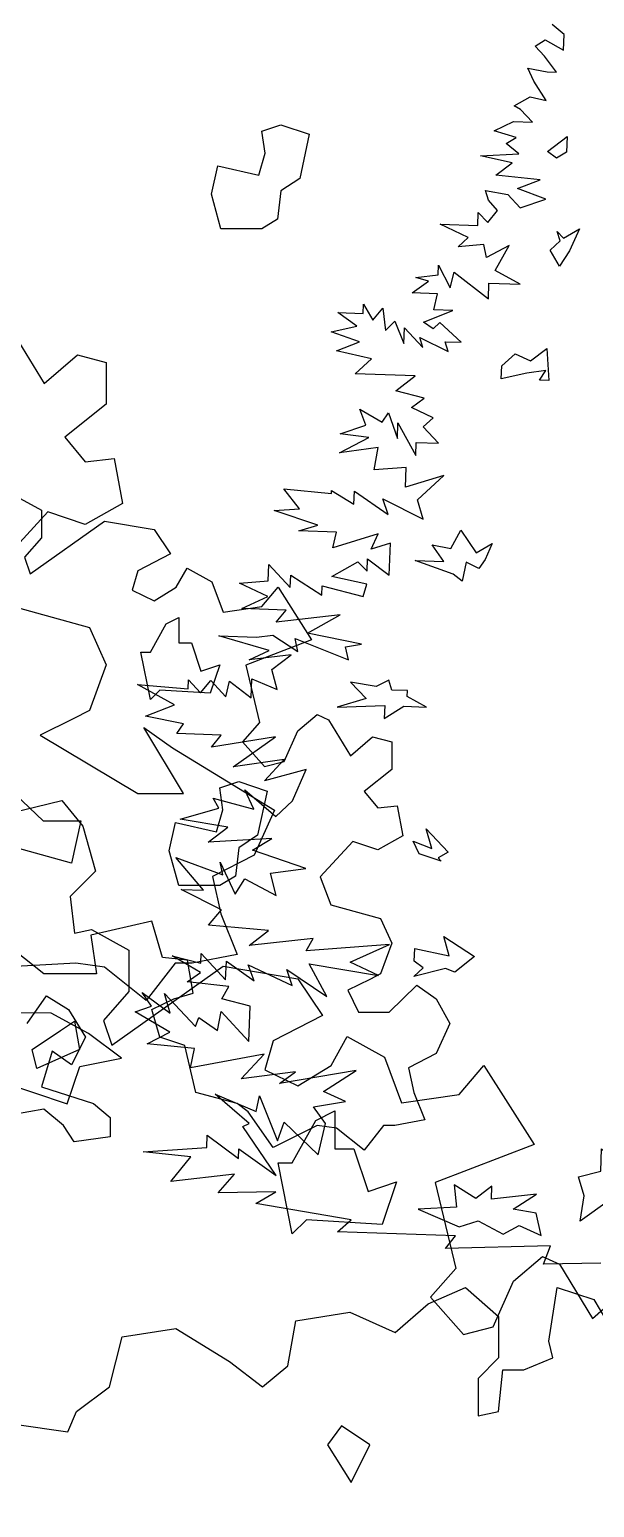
# Model space of a CAD drawing. Header units: inches. Extents: x -11 to 128, y 7 to 56.
# Drawn here: x 62.057 to 62.269, y 22.511 to 23.067 of the extents above; entities that cross this region are included whole.
import ezdxf

# ---------------------------------------------------------------- set-up
doc = ezdxf.new("R2010")
doc.units = ezdxf.units.IN
doc.header["$MEASUREMENT"] = 0
doc.layers.add('CAY', color=94, linetype='Continuous')
doc.layers.add('CAY-3', color=61, linetype='Continuous')
picture_1 = doc.add_image_def('image1.jpg', size_in_pixel=(1680, 1093))

# ---------------------------------------------------------------- blocks, each defined once
blk = doc.blocks.new('A$C76451831')
at = {"layer": 'CAY'}
for p, q in [((2664.3, 1664.1), (2722.6, 1678.3)), ((2722.6, 1678.3), (2740.3, 1657)), ((2740.3, 1657), (2750.9, 1619.3)), ((2750.9, 1619.3), (2729.7, 1598.1)), ((2729.7, 1598.1), (2733.2, 1567.4)), ((2733.2, 1567.4), (2747.4, 1570.3)), ((2747.4, 1570.3), (2778.6, 1553.2)), ((2778.6, 1553.2), (2778.6, 1518.4)), ((2764.5, 1473.6), (2857.6, 1539.7)), ((2857.6, 1539.7), (2920.1, 1529)), ((2920.1, 1529), (2940.8, 1498.4)), ((2778.6, 1518.4), (2757.4, 1494.2)), ((2940.8, 1498.4), (2899.5, 1477.1)), ((2757.4, 1494.2), (2764.5, 1473.6)), ((2899.5, 1477.1), (2892.4, 1452.9)), ((2947.9, 1456.5), (2961.4, 1480.7)), ((2961.4, 1480.7), (2992.7, 1463.6)), ((2992.7, 1463.6), (3006.8, 1425.2)), ((2892.4, 1452.9), (2920.1, 1439.4)), ((2920.1, 1439.4), (2947.9, 1456.5)), ((3055.2, 1432.3), (3075.8, 1456.5)), ((3075.8, 1456.5), (3117.7, 1390.4)), ((3006.8, 1425.2), (3055.2, 1432.3)), ((3117.7, 1390.4), (3035.1, 1358.6)), ((3035.1, 1358.6), (3052.2, 1286.6)), ((3052.2, 1286.6), (3031, 1262.4)), ((3915.1, 501.1), (3898, 463.3)), ((3898, 463.3), (3863.2, 445.6)), ((3863.2, 445.6), (3870.3, 414.4)), ((3870.3, 414.4), (3883.8, 380.2)), ((3831.9, 373.1), (3807.8, 341.8)), ((3846.1, 373.1), (3831.9, 373.1)), ((3883.8, 380.2), (3846.1, 373.1))]:
    blk.add_line(p, q, dxfattribs=at)
for points in [[(2721.4, 1485.8), (2733.3, 1493.7), (2737.3, 1469.9), (2701.6, 1454.1), (2697.7, 1469.9)], [(2935.2, 1410.5), (2951, 1418.5), (2951, 1386.8), (2966.9, 1386.8), (2978.8, 1351.1), (3002.5, 1359.1), (2990.6, 1323.4), (2927.3, 1327.4), (2915.4, 1315.5), (2903.5, 1374.9), (2915.4, 1374.9)], [(3862.3, 1017), (3867.6, 1040.8), (3901.9, 1032.9), (3907.2, 1051.4), (3904.5, 1069.8), (3920.4, 1075.1), (3944.1, 1067.2), (3936.2, 1030.2), (3920.4, 1019.7), (3917.7, 995.9), (3904.5, 988), (3870.2, 988)], [(4143.6, 1052.7), (4159.9, 1065.3), (4159.5, 1052.2), (4151.1, 1047)], [(4145.7, 970.1), (4154.1, 978), (4151.7, 985.8), (4156.9, 980.2), (4170.4, 987.9), (4162, 969.6), (4153.4, 956.7)], [(4144.6, 860.9), (4136.9, 861.2), (4142.2, 869.2), (4126.3, 867), (4104.8, 862.3), (4105.2, 873.2), (4116.4, 883.2), (4129.3, 877.3), (4142.8, 887.7)], [(4064.6, 698.7), (4032.9, 710.2), (4056.9, 709.4), (4046.9, 723.3), (4062.7, 720.1), (4070.9, 735.6), (4083.8, 716.6), (4097.3, 724.3), (4091.3, 710.9), (4086.1, 703.4), (4075.4, 708.7), (4072.1, 693)], [(4013.2, 601.7), (4010.8, 609.9), (4000.2, 604.8), (3978.6, 608.3), (3991.7, 594.7), (3967.4, 587.4), (4007.3, 588.7), (4006.9, 577.9), (4023.2, 588.2), (4042.2, 587.5), (4026.2, 596.2), (4026.3, 601.2)], [(4054.6, 458.4), (4036.2, 464.5), (4031.1, 475.1), (4046.8, 469.1), (4041.9, 485.6), (4060.3, 465.9), (4052, 461.2)], [(4032, 374.8), (4032.4, 385.2), (4061.2, 379.2), (4056.8, 395.2), (4082.5, 378.5), (4066.1, 365.4), (4058.1, 368.4), (4031.6, 361.7), (4039.5, 369.1)], [(4174.2, 178.1), (4169.4, 194.1), (4188.1, 198.9), (4188.8, 217.4), (4209.3, 195.4), (4222.9, 208.1), (4238.4, 186.2), (4264.8, 188), (4278.1, 179.9), (4245.8, 175.6), (4224.8, 186.7), (4211.1, 168.6), (4195.4, 174.6), (4170.8, 156.9)], [(4138.2, 144.9), (4133.9, 163.6), (4114.9, 167), (4134.4, 179.5), (4096.7, 175.3), (4097, 186.2), (4083.5, 175.8), (4065.4, 187.3), (4067.4, 168.6), (4035.2, 167), (4069.6, 152.2), (4085.6, 157.1), (4106.5, 146), (4119.9, 153.2)]]:
    blk.add_lwpolyline(points, close=True, dxfattribs=at)
blk.add_lwpolyline([(4188.1, 121.8), (4140.1, 120.8), (4146.1, 136.4), (4058.1, 134.1), (4066.6, 144.6), (3967.9, 148.1), (3979.1, 158.1), (3899.4, 171.8), (3916.1, 181.6), (3868, 180.6), (3881.7, 196.4), (3828.5, 190.1), (3845, 210.9), (3805.3, 215), (3858.5, 218.6), (3858.8, 229), (3884.9, 209.5), (3885.2, 217.6), (3916.5, 195.2), (3888.5, 236.1), (3894, 238.6), (3865.5, 263.2), (3899.8, 248.8), (3902.6, 261.9), (3917.6, 224.2), (3923.1, 239.9), (3951.6, 212.6), (3957.9, 238.7), (3947.6, 252.6), (3974.4, 257.1), (3956.2, 265.5), (3983.5, 283.1), (3919.2, 272.2), (3932.7, 282.1), (3887.2, 276), (3906.5, 296.7), (3844.9, 285.2), (3848.2, 301.4), (3808.5, 305.5), (3827.4, 315.3), (3798.5, 332.2), (3812.3, 337.1), (3804.5, 348.3), (3827.9, 331.1), (3823.1, 347.6), (3848.9, 320), (3851.8, 327.6), (3867.3, 316.6), (3870.6, 332.4), (3893.7, 307.5), (3894.8, 337), (3871, 343.2), (3876.8, 353.5), (3842, 357.4), (3853.2, 365.2), (3829.6, 379.1), (3853.4, 372.9), (3853.7, 381), (3874.2, 359), (3874.8, 374.8), (3898.2, 358.2), (3893.2, 371.5), (3929.8, 354.3), (3925.3, 367.6), (3958.9, 345.2), (3944, 372.4), (4002.2, 362.7), (3978.5, 373.9), (4011.2, 388.7), (3941.7, 383.4), (3947.5, 393.6), (3893.8, 387.8), (3910.1, 400.4), (3860, 404.8), (3870.8, 417.6), (3837, 434.6), (3855.6, 434), (3832.5, 461.5), (3871.9, 447), (3869.5, 457.5), (3882.2, 430.8), (3890.3, 443.7), (3916.6, 429.6), (3911.8, 448.3), (3941.4, 452.3), (3896.6, 467.5), (3912.8, 477.3), (3859.7, 474.2), (3876, 486.8), (3836.3, 493.6), (3868.4, 502.9), (3863.7, 511.2), (3897.8, 501.9), (3890.2, 518), (3916.2, 495.8), (3930.2, 508.9), (3941.6, 535.3), (3906.8, 525.6), (3923.3, 543.6), (3880.5, 537.4), (3915.8, 562.4), (3862.5, 553.9), (3870.5, 564), (3833.4, 565.3), (3839.1, 573.3), (3807.2, 579.8), (3831.5, 589.4), (3800.4, 606.4), (3842.9, 602.6), (3843.1, 610.3), (3853.2, 599.5), (3861.7, 609.7), (3874.4, 596.1), (3877.5, 609.1), (3895.6, 595.3), (3896.2, 611.2), (3917.2, 602.3), (3912.8, 618.8), (3929.1, 631.3), (3894, 627.1), (3910.6, 634.7), (3868.4, 647.1), (3900.1, 646), (3913.8, 647.7), (3934.6, 633.9), (3932.3, 644.8), (3976.9, 627), (3974.6, 637.9), (3987.8, 640.2), (3942.8, 649.4), (3970.1, 664.8), (3916.4, 658.5), (3924.9, 668.7), (3887.8, 670), (3909.5, 680.1), (3885.8, 691.3), (3909.9, 693.2), (3910.4, 706.8), (3928.3, 687.6), (3928.7, 698), (3954.8, 681.2), (3955.1, 688.9), (3989.2, 680), (3992.3, 690.3), (3963.1, 696.8), (3984.8, 709.2), (3992.7, 701.2), (3993, 711.6), (4011.1, 697.8), (4012.1, 724.6), (3996, 719.7), (4001.9, 732.6), (3963.9, 720.8), (3967.1, 733.8), (3935.4, 734.9), (3951.4, 739.8), (3914.7, 752), (3936, 753.5), (3923, 770.3), (3962.8, 766.2), (3962.9, 768.9), (3981.5, 757.4), (3981.9, 768.2), (4010.2, 748.6), (4005.7, 761.9), (4039.5, 744.9), (4034.6, 760.9), (4056.7, 781.5), (4024.6, 771.7), (4025.2, 788), (3998.4, 786.2), (4001.7, 804.7), (3969.4, 800.4), (3993.9, 813.1), (3970, 816.2), (3991.5, 823.6), (3986.5, 837), (4005.2, 825.9), (4010.4, 833.9), (4017.9, 812.3), (4018.3, 825.4), (4033.2, 798.2), (4033.6, 809), (4052.2, 808.4), (4039.5, 822), (4047.9, 829.8), (4029.6, 838.2), (4040.3, 846), (4016.5, 852.2), (4032.8, 864.8), (3982.6, 866.6), (3996.2, 879.2), (3966.9, 885.7), (3986.2, 893.2), (3962.5, 901.7), (3984, 906.4), (3968.1, 917.8), (3989.3, 917.1), (3989.6, 924.8), (3997.3, 911.4), (4005.8, 921.5), (4007.9, 902.9), (4015.9, 910.7), (4023.4, 891.9), (4023.8, 905), (4039.1, 888.6), (4036.7, 896.9), (4060.3, 885.2), (4057.8, 893.4), (4071.4, 892.9), (4053.4, 909.4), (4047.8, 904.2), (4039.8, 909.9), (4064.2, 919.5), (4048.4, 920), (4051.5, 933.5), (4030.3, 934.3), (4043.8, 944.2), (4033.4, 947.3), (4052.1, 949.4), (4052.4, 957.5), (4062.1, 938.6), (4065.3, 951.6), (4094, 929.3), (4094.4, 942.4), (4120.7, 941.5), (4099.8, 953.1), (4111.4, 974), (4092.5, 963.8), (4090.1, 974.8), (4068.8, 972.8), (4077.2, 980.7), (4053.6, 991.9), (4085.3, 990.8), (4085.6, 1001.7), (4093.5, 993.3), (4101.6, 1003.4), (4094.2, 1011.8), (4091.7, 1020.1), (4110.2, 1016.7), (4120.7, 1005.5), (4142.2, 1012.9), (4118.5, 1021.8), (4137.3, 1028.9), (4100.3, 1032.9), (4113.8, 1043.3), (4087.3, 1049.2), (4119.5, 1050.8), (4109, 1059.4), (4117.3, 1064.5), (4098.9, 1070.1), (4115, 1077.7), (4130.9, 1077.2), (4120.8, 1088), (4115.5, 1090.9), (4128.9, 1098.6), (4142.4, 1095.4), (4132.1, 1111.6), (4127, 1122.6), (4143.2, 1119.4), (4150.9, 1119.1), (4141, 1132.6), (4133.1, 1141), (4141.4, 1146.2), (4157, 1137.5), (4157.5, 1150.6), (4147.3, 1159.1)], dxfattribs=at)
at = {"layer": 'CAY-3'}
for p, q in [((3100.6, 1276), (3124.7, 1296.6)), ((3124.7, 1296.6), (3138.9, 1290.1)), ((3138.9, 1290.1), (3166.6, 1244.7)), ((3083.5, 1237.6), (3100.6, 1276)), ((3029.1, 1257), (3060.4, 1270.6)), ((3031, 1262.4), (3058.7, 1231.2)), ((3060.4, 1270.6), (3088.1, 1246.4)), ((3130, 1225.7), (3137, 1270.6)), ((3137, 1270.6), (3167.7, 1260.5)), ((3166.6, 1244.7), (3194.3, 1268.9)), ((3001.4, 1232.8), (3029.1, 1257)), ((3167.7, 1260.5), (3178.3, 1242.8)), ((2911.8, 1205.1), (2918.3, 1242.8)), ((2918.3, 1242.8), (2963.7, 1249.9)), ((2963.7, 1249.9), (3001.4, 1232.8)), ((3058.7, 1231.2), (3083.5, 1237.6)), ((3088.1, 1246.4), (3088.1, 1211.6)), ((2762.6, 1187.4), (2773.2, 1229.3)), ((2773.2, 1229.3), (2818.1, 1236.4)), ((2818.1, 1236.4), (2862.9, 1208.6)), ((3133.5, 1211.6), (3130, 1225.7)), ((2862.9, 1208.6), (2890.6, 1187.4)), ((2890.6, 1187.4), (2911.8, 1205.1)), ((3088.1, 1211.6), (3071, 1194.5)), ((3088.1, 1166.8), (3091.6, 1201.6)), ((3091.6, 1201.6), (3109.3, 1201.6)), ((3109.3, 1201.6), (3133.5, 1211.6)), ((3071, 1194.5), (3071, 1163.2)), ((2734.9, 1166.8), (2762.6, 1187.4)), ((2727.8, 1149.6), (2734.9, 1166.8)), ((3071, 1163.2), (3088.1, 1166.8)), ((2683, 1156.1), (2727.8, 1149.6)), ((3694.8, 903.7), (3722.5, 858.3)), ((3722.5, 858.3), (3750.2, 882.4)), ((3750.2, 882.4), (3774.4, 875.9)), ((3774.4, 875.9), (3774.4, 841.1)), ((3774.4, 841.1), (3739.6, 813.4)), ((3739.6, 813.4), (3756.7, 792.8)), ((3756.7, 792.8), (3780.9, 795.7)), ((3780.9, 795.7), (3788, 758)), ((3788, 758), (3756.7, 740.3)), ((3725.5, 750.9), (3684.2, 706.1)), ((3756.7, 740.3), (3725.5, 750.9)), ((3697.8, 671.3), (3760.3, 654.2)), ((3760.3, 654.2), (3774.4, 622.9)), ((3774.4, 622.9), (3760.3, 584.6)), ((3760.3, 584.6), (3746.7, 577.5)), ((3746.7, 577.5), (3719, 563.9)), ((3839, 515.2), (3805.7, 570.4)), ((3805.7, 570.4), (3829.8, 553.3)), ((3719, 563.9), (3800.7, 515.2)), ((3829.8, 553.3), (3915.1, 501.1)), ((3800.7, 515.2), (3839, 515.2)), ((3748.8, 373.1), (3625.2, 366.3)), ((3773, 369.5), (3748.8, 373.1)), ((3807.8, 341.8), (3773, 369.5))]:
    blk.add_line(p, q, dxfattribs=at)
for points in [[(6586.8, 1153.4), (6607.6, 1142), (6607.6, 1118.8), (6593.5, 1102.7), (6598.2, 1088.9), (6660.3, 1132.9), (6702, 1125.9), (6715.7, 1105.4), (6688.2, 1091.2), (6683.5, 1075.1), (6702, 1066.1), (6720.4, 1077.5), (6729.5, 1093.6), (6750.3, 1082.2), (6759.7, 1056.6), (6792, 1061.4), (6805.7, 1077.5), (6833.6, 1033.4), (6778.6, 1012.2), (6790, 964.2), (6775.9, 948.1), (6794.3, 927.3), (6810.8, 931.6), (6822.2, 957.2), (6838.4, 970.9), (6847.8, 966.6), (6866.3, 936.3), (6884.7, 952.4), (6900.9, 948.1), (6900.9, 924.9), (6877.7, 906.4), (6889.1, 892.7), (6905.2, 894.6), (6909.9, 869.5), (6889.1, 857.7), (6868.2, 864.7), (6840.7, 834.9), (6849.8, 811.7), (6891.4, 800.2), (6900.9, 779.4), (6891.4, 753.8), (6882.4, 749.1), (6863.9, 740.1), (6872.9, 721.6), (6898.5, 721.6), (6921.7, 744.4), (6937.8, 733), (6949.2, 712.2), (6937.8, 687), (6914.6, 675.2), (6919.3, 654.4), (6928.4, 631.5), (6903.2, 626.8), (6893.8, 626.8), (6877.7, 606), (6854.5, 624.5), (6838.4, 626.8), (6801.4, 608.3), (6780.6, 638.2), (6771.5, 645.3), (6736.9, 654.4), (6727.5, 693.7), (6706.7, 700.8), (6700, 724), (6718.5, 733), (6734.6, 737.7), (6729.9, 765.3), (6709, 767.6), (6700, 797.9), (6648.9, 786.1), (6653.6, 753.8), (6609.6, 753.8), (6577.4, 779.4)], [(6595.8, 712.2), (6611.9, 735.4), (6630.4, 724), (6644.6, 700.8), (6632.8, 677.6), (6616.7, 689), (6607.6, 659.1), (6651.2, 645.3), (6665, 633.5), (6665, 617.4), (6635.1, 613.1), (6626.1, 626.8), (6609.6, 640.6), (6584.4, 635.9)]]:
    blk.add_lwpolyline(points, dxfattribs=at)
for points in [[(2980.4, 1138.9), (2956.7, 1154.8), (2944.8, 1138.9), (2964.6, 1107.2)], [(6712, 1046.9), (6722.6, 1052.1), (6722.6, 1031), (6733.1, 1031), (6741, 1007.2), (6756.9, 1012.5), (6748.9, 988.8), (6706.7, 991.4), (6698.8, 983.5), (6690.9, 1023.1), (6698.8, 1023.1)], [(6714.6, 856.8), (6719.9, 880.5), (6754.2, 872.6), (6759.5, 891.1), (6756.9, 909.6), (6772.7, 914.8), (6796.5, 906.9), (6788.5, 870), (6772.7, 859.4), (6770.1, 835.6), (6756.9, 827.7), (6722.6, 827.7)], [(3570.3, 517.1), (3590.1, 548.8), (3625.7, 540.9), (3645.5, 564.6), (3721.6, 492.2), (3753.2, 492.2), (3745.3, 456.6), (3641.6, 485.4), (3645.5, 445.8), (3617.8, 441.9), (3609.9, 449.8), (3609.9, 485.4), (3570.3, 485.4), (3546.6, 509.2)], [(3728.2, 331.2), (3642.3, 331.5), (3628.8, 293.2), (3741.7, 255.1), (3752.3, 286.4), (3787.1, 293.5), (3759.4, 314.1)]]:
    blk.add_lwpolyline(points, close=True, dxfattribs=at)

msp = doc.modelspace()

# ---------------------------------------------------------------- linework, layer by layer
msp.add_arc((64.58243, 28.13721), 5.35211, 234.2909, 297.59272)

# ---------------------------------------------------------------- block references
at = {"layer": 'CAY', "xscale": 0.0004489089019145984, "yscale": 0.0004489089019145984, "zscale": 0.0004489089019145984}
for p in [(60.39163, 22.54812), (59.0954, 22.37316), (60.84706, 22.02325)]:
    msp.add_blockref('A$C76451831', p, dxfattribs=at)

# ---------------------------------------------------------------- pictures from other files: only their frames are drawn
image = msp.add_image(picture_1, insert=(12.49661, 7.37723), size_in_units=(74.4025, 48.40591))
image.dxf.flags = 6

doc.saveas('drawing.dxf')
